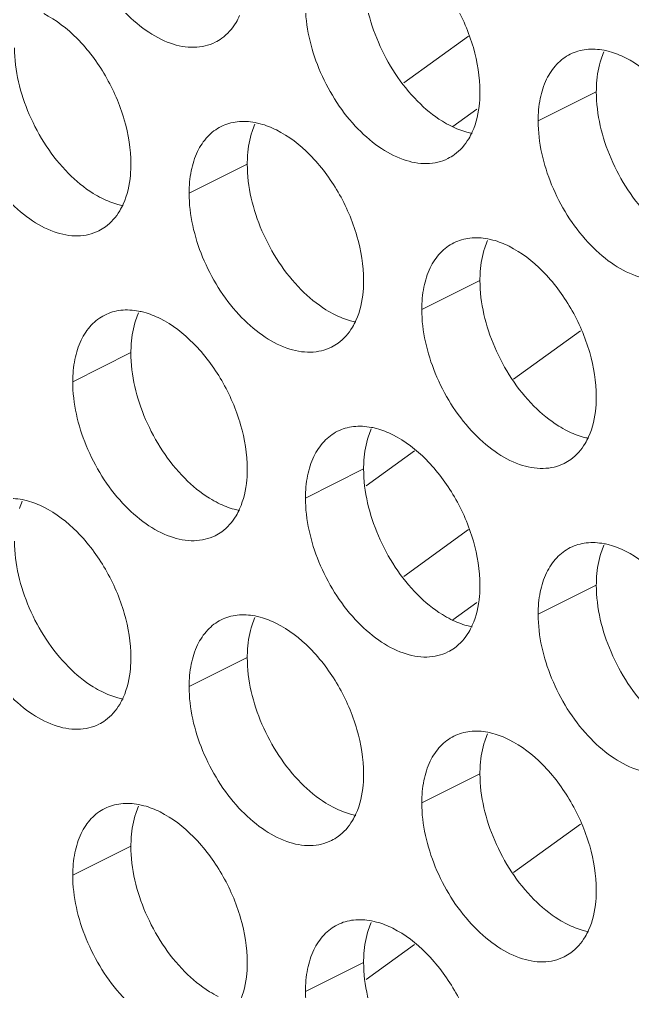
# Model space of a CAD drawing. Header units: millimetres. Extents: x 0 to 2524, y 0 to 1785.
# Drawn here: x 1839.71 to 1845.67, y 838.28 to 847.74 of the extents above; entities that cross this region are included whole.
import ezdxf

# ---------------------------------------------------------------- set-up
doc = ezdxf.new("R2010")
doc.units = ezdxf.units.MM
doc.header["$LTSCALE"] = 0.1
doc.layers.add('标注', color=251, linetype='Continuous', lineweight=9)

msp = doc.modelspace()

# ---------------------------------------------------------------- linework, layer by layer
at = {"layer": '标注'}
for p, q in [((1844.0736, 847.5739), (1843.4446, 847.118)), ((1845.3176, 847.0319), (1844.7519, 846.7491)), ((1844.1564, 846.8634), (1843.9235, 846.6946)), ((1841.9235, 846.329), (1841.3578, 846.0461)), ((1844.1862, 845.1976), (1843.6205, 844.9148)), ((1845.1625, 844.7073), (1844.5124, 844.2361)), ((1840.7921, 844.4947), (1840.2264, 844.2118)), ((1843.5493, 843.5381), (1843.0797, 843.1977)), ((1843.0548, 843.3633), (1842.4891, 843.0804)), ((1844.0736, 842.7739), (1843.4446, 842.318)), ((1845.3176, 842.2319), (1844.7519, 841.9491)), ((1844.1564, 842.0634), (1843.9235, 841.8946)), ((1841.9235, 841.529), (1841.3578, 841.2461)), ((1844.1862, 840.3976), (1843.6205, 840.1148)), ((1845.1625, 839.9073), (1844.5124, 839.4361)), ((1840.7921, 839.6947), (1840.2264, 839.4118)), ((1843.5493, 838.7381), (1843.0797, 838.3977)), ((1843.0548, 838.5633), (1842.4891, 838.2804))]:
    msp.add_line(p, q, dxfattribs=at)
for centre, radius, start, end in [((1841.4091, 847.9198), 0.4532, 296.52559, 305.90341), ((1846.0621, 847.1208), 0.734, 155.87957, 161.78032), ((1842.668, 846.4179), 0.734, 155.87957, 161.78032), ((1843.6719, 846.7885), 0.4532, 296.52559, 305.90341), ((1840.2778, 846.0855), 0.4532, 296.52559, 305.90341), ((1844.9307, 845.2865), 0.734, 155.87957, 161.78032), ((1841.5366, 844.5836), 0.734, 155.87957, 161.78032), ((1842.5405, 844.9542), 0.4532, 296.52559, 305.90341), ((1843.7993, 843.4522), 0.734, 155.87957, 161.78032), ((1844.8032, 843.8228), 0.4532, 296.52559, 305.90341), ((1840.4052, 842.7493), 0.734, 155.87957, 161.78032), ((1841.4091, 843.1198), 0.4532, 296.52559, 305.90341), ((1846.0621, 842.3208), 0.734, 155.87957, 161.78032), ((1842.668, 841.6179), 0.734, 155.87957, 161.78032), ((1843.6719, 841.9885), 0.4532, 296.52559, 305.90341), ((1840.2778, 841.2855), 0.4532, 296.52559, 305.90341), ((1844.9307, 840.4865), 0.734, 155.87957, 161.78032), ((1841.5366, 839.7836), 0.734, 155.87957, 161.78032), ((1842.5405, 840.1542), 0.4532, 296.52559, 305.90341), ((1843.7993, 838.6522), 0.734, 155.87957, 161.78032), ((1844.8032, 839.0228), 0.4532, 296.52559, 305.90341)]:
    msp.add_arc(centre, radius, start, end, dxfattribs=at)
for points, knots in [([(1841.6115, 847.5143), (1841.5489, 847.4831), (1841.399, 847.4491), (1841.1612, 847.4969), (1840.9228, 847.6275), (1840.615, 847.9051), (1840.329, 848.3678), (1840.2264, 848.8002), (1840.2264, 849.0118)], [0, 0, 0, 0, 0.090718, 0.191742, 0.308104, 0.439279, 0.725532, 1, 1, 1, 1]), ([(1843.3377, 848.4954), (1843.4583, 848.4351), (1843.6888, 848.2547), (1843.955, 847.8967), (1844.1362, 847.4779), (1844.1862, 847.1769), (1844.1862, 847.0319)], [0, 0, 0, 0, 0.229676, 0.488215, 0.753207, 1, 1, 1, 1]), ([(1843.5786, 846.9413), (1843.4171, 847.104), (1843.1661, 847.4912), (1843.0548, 847.9418), (1843.0548, 848.1633)], [0, 0, 0, 0, 0.508684, 1, 1, 1, 1]), ([(1843.8743, 846.3829), (1843.8117, 846.3517), (1843.6618, 846.3177), (1843.424, 846.3655), (1843.1855, 846.4961), (1842.8778, 846.7737), (1842.5917, 847.2364), (1842.4891, 847.6688), (1842.4891, 847.8804)], [0, 0, 0, 0, 0.090718, 0.191742, 0.308104, 0.439279, 0.725532, 1, 1, 1, 1]), ([(1839.9436, 847.7925), (1840.0642, 847.7321), (1840.2947, 847.5518), (1840.5609, 847.1937), (1840.7421, 846.775), (1840.7921, 846.4739), (1840.7921, 846.329)], [0, 0, 0, 0, 0.229676, 0.488215, 0.753207, 1, 1, 1, 1]), ([(1841.8488, 847.7744), (1841.8385, 847.7515), (1841.7953, 847.6675), (1841.7312, 847.5934), (1841.6749, 847.5527)], [0, 0, 0, 0, 0.265525, 1, 1, 1, 1]), ([(1840.1845, 846.2383), (1840.023, 846.4011), (1839.772, 846.7883), (1839.6607, 847.2388), (1839.6607, 847.4603)], [0, 0, 0, 0, 0.508684, 1, 1, 1, 1]), ([(1845.0638, 847.3981), (1845.1121, 847.4222), (1845.2222, 847.4539), (1845.3358, 847.4471), (1845.3927, 847.4362)], [0, 0, 0, 0, 0.482538, 1, 1, 1, 1]), ([(1844.7519, 846.7491), (1844.7519, 846.8219), (1844.7639, 846.9609), (1844.8229, 847.151), (1844.9223, 847.3032), (1845.0149, 847.3737), (1845.0638, 847.3981)], [0, 0, 0, 0, 0.289235, 0.54966, 0.782932, 1, 1, 1, 1]), ([(1845.3176, 847.0319), (1845.3176, 847.0603), (1845.3213, 847.1678), (1845.3401, 847.2752), (1845.3649, 847.3503)], [0, 0, 0, 0, 0.264225, 1, 1, 1, 1]), ([(1845.3927, 847.4362), (1845.4099, 847.4329), (1845.4815, 847.4163), (1845.5504, 847.389), (1845.6004, 847.364)], [0, 0, 0, 0, 0.238696, 1, 1, 1, 1]), ([(1845.6004, 847.364), (1845.7211, 847.3037), (1845.9516, 847.1234), (1846.2178, 846.7653), (1846.3989, 846.3466), (1846.4489, 846.0455), (1846.4489, 845.9005)], [0, 0, 0, 0, 0.229676, 0.488215, 0.753207, 1, 1, 1, 1]), ([(1840.4802, 845.68), (1840.4176, 845.6488), (1840.2676, 845.6148), (1840.0299, 845.6626), (1839.7914, 845.7932), (1839.4837, 846.0707), (1839.1976, 846.5334), (1839.095, 846.9659), (1839.095, 847.1775)], [0, 0, 0, 0, 0.090718, 0.191742, 0.308104, 0.439279, 0.725532, 1, 1, 1, 1]), ([(1844.1862, 847.0319), (1844.1862, 846.9963), (1844.1805, 846.864), (1844.1513, 846.7314), (1844.1116, 846.643)], [0, 0, 0, 0, 0.268874, 1, 1, 1, 1]), ([(1845.8414, 845.8099), (1845.6798, 845.9727), (1845.4288, 846.3598), (1845.3176, 846.8104), (1845.3176, 847.0319)], [0, 0, 0, 0, 0.508684, 1, 1, 1, 1]), ([(1843.9033, 846.6998), (1843.8749, 846.714), (1843.757, 846.7805), (1843.6515, 846.8678), (1843.5786, 846.9413)], [0, 0, 0, 0, 0.235002, 1, 1, 1, 1]), ([(1841.3578, 846.0461), (1841.3578, 846.119), (1841.3698, 846.2579), (1841.4288, 846.4481), (1841.5282, 846.6003), (1841.6207, 846.6707), (1841.6697, 846.6951)], [0, 0, 0, 0, 0.289235, 0.54966, 0.782932, 1, 1, 1, 1]), ([(1841.6697, 846.6951), (1841.718, 846.7192), (1841.8281, 846.751), (1841.9417, 846.7442), (1841.9986, 846.7333)], [0, 0, 0, 0, 0.482538, 1, 1, 1, 1]), ([(1841.9986, 846.7333), (1842.0158, 846.73), (1842.0874, 846.7134), (1842.1563, 846.6861), (1842.2063, 846.6611)], [0, 0, 0, 0, 0.238696, 1, 1, 1, 1]), ([(1844.111, 846.6276), (1844.0938, 846.6309), (1844.0223, 846.6475), (1843.9533, 846.6748), (1843.9033, 846.6998)], [0, 0, 0, 0, 0.238696, 1, 1, 1, 1]), ([(1846.137, 845.2516), (1846.0744, 845.2203), (1845.9245, 845.1864), (1845.6867, 845.2341), (1845.4483, 845.3648), (1845.1405, 845.6423), (1844.8545, 846.105), (1844.7519, 846.5374), (1844.7519, 846.7491)], [0, 0, 0, 0, 0.090718, 0.191742, 0.308104, 0.439279, 0.725532, 1, 1, 1, 1]), ([(1841.9235, 846.329), (1841.9235, 846.3574), (1841.9271, 846.4648), (1841.946, 846.5723), (1841.9708, 846.6474)], [0, 0, 0, 0, 0.264225, 1, 1, 1, 1]), ([(1842.2063, 846.6611), (1842.3269, 846.6008), (1842.5575, 846.4204), (1842.8237, 846.0624), (1843.0048, 845.6436), (1843.0548, 845.3425), (1843.0548, 845.1976)], [0, 0, 0, 0, 0.229676, 0.488215, 0.753207, 1, 1, 1, 1]), ([(1844.1116, 846.643), (1844.1013, 846.6202), (1844.058, 846.5362), (1843.9939, 846.462), (1843.9377, 846.4213)], [0, 0, 0, 0, 0.265525, 1, 1, 1, 1]), ([(1840.7921, 846.329), (1840.7921, 846.2934), (1840.7864, 846.1611), (1840.7572, 846.0285), (1840.7175, 845.9401)], [0, 0, 0, 0, 0.268874, 1, 1, 1, 1]), ([(1842.4473, 845.1069), (1842.2857, 845.2697), (1842.0347, 845.6569), (1841.9235, 846.1075), (1841.9235, 846.329)], [0, 0, 0, 0, 0.508684, 1, 1, 1, 1]), ([(1840.5092, 845.9969), (1840.4808, 846.0111), (1840.3629, 846.0776), (1840.2574, 846.1649), (1840.1845, 846.2383)], [0, 0, 0, 0, 0.235002, 1, 1, 1, 1]), ([(1842.7429, 844.5486), (1842.6803, 844.5174), (1842.5304, 844.4834), (1842.2926, 844.5312), (1842.0542, 844.6618), (1841.7464, 844.9394), (1841.4604, 845.4021), (1841.3578, 845.8345), (1841.3578, 846.0461)], [0, 0, 0, 0, 0.090718, 0.191742, 0.308104, 0.439279, 0.725532, 1, 1, 1, 1]), ([(1840.7169, 845.9247), (1840.6997, 845.928), (1840.6281, 845.9446), (1840.5592, 845.9719), (1840.5092, 845.9969)], [0, 0, 0, 0, 0.238696, 1, 1, 1, 1]), ([(1840.7175, 845.9401), (1840.7072, 845.9172), (1840.6639, 845.8332), (1840.5998, 845.7591), (1840.5436, 845.7184)], [0, 0, 0, 0, 0.265525, 1, 1, 1, 1]), ([(1843.6205, 844.9148), (1843.6205, 844.9876), (1843.6325, 845.1265), (1843.6915, 845.3167), (1843.7909, 845.4689), (1843.8835, 845.5393), (1843.9324, 845.5637)], [0, 0, 0, 0, 0.289235, 0.54966, 0.782932, 1, 1, 1, 1]), ([(1843.9324, 845.5637), (1843.9807, 845.5878), (1844.0908, 845.6196), (1844.2045, 845.6128), (1844.2613, 845.6019)], [0, 0, 0, 0, 0.482538, 1, 1, 1, 1]), ([(1844.2613, 845.6019), (1844.2786, 845.5986), (1844.3501, 845.582), (1844.419, 845.5547), (1844.469, 845.5297)], [0, 0, 0, 0, 0.238696, 1, 1, 1, 1]), ([(1844.1862, 845.1976), (1844.1862, 845.226), (1844.1899, 845.3335), (1844.2087, 845.4409), (1844.2335, 845.516)], [0, 0, 0, 0, 0.264225, 1, 1, 1, 1]), ([(1844.469, 845.5297), (1844.5897, 845.4694), (1844.8202, 845.2891), (1845.0864, 844.931), (1845.2675, 844.5123), (1845.3176, 844.2112), (1845.3176, 844.0662)], [0, 0, 0, 0, 0.229676, 0.488215, 0.753207, 1, 1, 1, 1]), ([(1843.0548, 845.1976), (1843.0548, 845.162), (1843.0491, 845.0297), (1843.0199, 844.8971), (1842.9802, 844.8087)], [0, 0, 0, 0, 0.268874, 1, 1, 1, 1]), ([(1844.71, 843.9756), (1844.5484, 844.1383), (1844.2974, 844.5255), (1844.1862, 844.9761), (1844.1862, 845.1976)], [0, 0, 0, 0, 0.508684, 1, 1, 1, 1]), ([(1842.772, 844.8655), (1842.7436, 844.8797), (1842.6256, 844.9462), (1842.5201, 845.0335), (1842.4473, 845.1069)], [0, 0, 0, 0, 0.235002, 1, 1, 1, 1]), ([(1840.5383, 844.8608), (1840.5866, 844.8849), (1840.6967, 844.9167), (1840.8104, 844.9098), (1840.8672, 844.899)], [0, 0, 0, 0, 0.482538, 1, 1, 1, 1]), ([(1840.8672, 844.899), (1840.8844, 844.8957), (1840.956, 844.8791), (1841.0249, 844.8518), (1841.0749, 844.8268)], [0, 0, 0, 0, 0.238696, 1, 1, 1, 1]), ([(1845.0057, 843.4172), (1844.9431, 843.386), (1844.7931, 843.352), (1844.5553, 843.3998), (1844.3169, 843.5304), (1844.0091, 843.808), (1843.7231, 844.2707), (1843.6205, 844.7031), (1843.6205, 844.9148)], [0, 0, 0, 0, 0.090718, 0.191742, 0.308104, 0.439279, 0.725532, 1, 1, 1, 1]), ([(1840.2264, 844.2118), (1840.2264, 844.2847), (1840.2384, 844.4236), (1840.2974, 844.6138), (1840.3968, 844.766), (1840.4894, 844.8364), (1840.5383, 844.8608)], [0, 0, 0, 0, 0.289235, 0.54966, 0.782932, 1, 1, 1, 1]), ([(1840.7921, 844.4947), (1840.7921, 844.5231), (1840.7958, 844.6305), (1840.8146, 844.7379), (1840.8394, 844.8131)], [0, 0, 0, 0, 0.264225, 1, 1, 1, 1]), ([(1841.0749, 844.8268), (1841.1956, 844.7665), (1841.4261, 844.5861), (1841.6923, 844.228), (1841.8734, 843.8093), (1841.9235, 843.5082), (1841.9235, 843.3633)], [0, 0, 0, 0, 0.229676, 0.488215, 0.753207, 1, 1, 1, 1]), ([(1842.9797, 844.7933), (1842.9625, 844.7966), (1842.8909, 844.8132), (1842.822, 844.8405), (1842.772, 844.8655)], [0, 0, 0, 0, 0.238696, 1, 1, 1, 1]), ([(1842.9802, 844.8087), (1842.9699, 844.7858), (1842.9266, 844.7019), (1842.8625, 844.6277), (1842.8063, 844.587)], [0, 0, 0, 0, 0.265525, 1, 1, 1, 1]), ([(1841.3159, 843.2726), (1841.1543, 843.4354), (1840.9033, 843.8226), (1840.7921, 844.2731), (1840.7921, 844.4947)], [0, 0, 0, 0, 0.508684, 1, 1, 1, 1]), ([(1841.6115, 842.7143), (1841.5489, 842.6831), (1841.399, 842.6491), (1841.1612, 842.6969), (1840.9228, 842.8275), (1840.615, 843.1051), (1840.329, 843.5678), (1840.2264, 844.0002), (1840.2264, 844.2118)], [0, 0, 0, 0, 0.090718, 0.191742, 0.308104, 0.439279, 0.725532, 1, 1, 1, 1]), ([(1845.3176, 844.0662), (1845.3176, 844.0306), (1845.3119, 843.8984), (1845.2826, 843.7657), (1845.2429, 843.6774)], [0, 0, 0, 0, 0.268874, 1, 1, 1, 1]), ([(1845.0347, 843.7341), (1845.0063, 843.7483), (1844.8884, 843.8148), (1844.7829, 843.9022), (1844.71, 843.9756)], [0, 0, 0, 0, 0.235002, 1, 1, 1, 1]), ([(1842.801, 843.7294), (1842.8494, 843.7535), (1842.9594, 843.7853), (1843.0731, 843.7785), (1843.13, 843.7676)], [0, 0, 0, 0, 0.482538, 1, 1, 1, 1]), ([(1843.13, 843.7676), (1843.1472, 843.7643), (1843.2188, 843.7477), (1843.2877, 843.7204), (1843.3377, 843.6954)], [0, 0, 0, 0, 0.238696, 1, 1, 1, 1]), ([(1842.4891, 843.0804), (1842.4891, 843.1533), (1842.5011, 843.2922), (1842.5602, 843.4824), (1842.6595, 843.6346), (1842.7521, 843.705), (1842.801, 843.7294)], [0, 0, 0, 0, 0.289235, 0.54966, 0.782932, 1, 1, 1, 1]), ([(1843.0548, 843.3633), (1843.0548, 843.3917), (1843.0585, 843.4992), (1843.0773, 843.6066), (1843.1022, 843.6817)], [0, 0, 0, 0, 0.264225, 1, 1, 1, 1]), ([(1843.3377, 843.6954), (1843.4583, 843.6351), (1843.6888, 843.4547), (1843.955, 843.0967), (1844.1362, 842.6779), (1844.1862, 842.3769), (1844.1862, 842.2319)], [0, 0, 0, 0, 0.229676, 0.488215, 0.753207, 1, 1, 1, 1]), ([(1845.2424, 843.6619), (1845.2252, 843.6652), (1845.1536, 843.6818), (1845.0847, 843.7091), (1845.0347, 843.7341)], [0, 0, 0, 0, 0.238696, 1, 1, 1, 1]), ([(1845.2429, 843.6774), (1845.2327, 843.6545), (1845.1894, 843.5705), (1845.1253, 843.4964), (1845.069, 843.4557)], [0, 0, 0, 0, 0.265525, 1, 1, 1, 1]), ([(1841.9235, 843.3633), (1841.9235, 843.3277), (1841.9178, 843.1954), (1841.8885, 843.0628), (1841.8488, 842.9744)], [0, 0, 0, 0, 0.268874, 1, 1, 1, 1]), ([(1843.5786, 842.1413), (1843.4171, 842.304), (1843.1661, 842.6912), (1843.0548, 843.1418), (1843.0548, 843.3633)], [0, 0, 0, 0, 0.508684, 1, 1, 1, 1]), ([(1841.6406, 843.0312), (1841.6122, 843.0454), (1841.4943, 843.1119), (1841.3888, 843.1992), (1841.3159, 843.2726)], [0, 0, 0, 0, 0.235002, 1, 1, 1, 1]), ([(1839.4069, 843.0265), (1839.4552, 843.0506), (1839.5653, 843.0823), (1839.679, 843.0755), (1839.7359, 843.0647)], [0, 0, 0, 0, 0.482538, 1, 1, 1, 1]), ([(1839.7359, 843.0647), (1839.7531, 843.0614), (1839.8246, 843.0447), (1839.8936, 843.0175), (1839.9436, 842.9925)], [0, 0, 0, 0, 0.238696, 1, 1, 1, 1]), ([(1841.8483, 842.959), (1841.8311, 842.9623), (1841.7595, 842.9789), (1841.6906, 843.0062), (1841.6406, 843.0312)], [0, 0, 0, 0, 0.238696, 1, 1, 1, 1]), ([(1843.8743, 841.5829), (1843.8117, 841.5517), (1843.6618, 841.5177), (1843.424, 841.5655), (1843.1855, 841.6961), (1842.8778, 841.9737), (1842.5917, 842.4364), (1842.4891, 842.8688), (1842.4891, 843.0804)], [0, 0, 0, 0, 0.090718, 0.191742, 0.308104, 0.439279, 0.725532, 1, 1, 1, 1]), ([(1839.9436, 842.9925), (1840.0642, 842.9321), (1840.2947, 842.7518), (1840.5609, 842.3937), (1840.7421, 841.975), (1840.7921, 841.6739), (1840.7921, 841.529)], [0, 0, 0, 0, 0.229676, 0.488215, 0.753207, 1, 1, 1, 1]), ([(1841.8488, 842.9744), (1841.8385, 842.9515), (1841.7953, 842.8675), (1841.7312, 842.7934), (1841.6749, 842.7527)], [0, 0, 0, 0, 0.265525, 1, 1, 1, 1]), ([(1840.1845, 841.4383), (1840.023, 841.6011), (1839.772, 841.9883), (1839.6607, 842.4388), (1839.6607, 842.6603)], [0, 0, 0, 0, 0.508684, 1, 1, 1, 1]), ([(1845.0638, 842.5981), (1845.1121, 842.6222), (1845.2222, 842.6539), (1845.3358, 842.6471), (1845.3927, 842.6362)], [0, 0, 0, 0, 0.482538, 1, 1, 1, 1]), ([(1845.3927, 842.6362), (1845.4099, 842.6329), (1845.4815, 842.6163), (1845.5504, 842.589), (1845.6004, 842.564)], [0, 0, 0, 0, 0.238696, 1, 1, 1, 1]), ([(1844.7519, 841.9491), (1844.7519, 842.0219), (1844.7639, 842.1609), (1844.8229, 842.351), (1844.9223, 842.5032), (1845.0149, 842.5737), (1845.0638, 842.5981)], [0, 0, 0, 0, 0.289235, 0.54966, 0.782932, 1, 1, 1, 1]), ([(1845.3176, 842.2319), (1845.3176, 842.2603), (1845.3213, 842.3678), (1845.3401, 842.4752), (1845.3649, 842.5503)], [0, 0, 0, 0, 0.264225, 1, 1, 1, 1]), ([(1845.6004, 842.564), (1845.7211, 842.5037), (1845.9516, 842.3234), (1846.2178, 841.9653), (1846.3989, 841.5466), (1846.4489, 841.2455), (1846.4489, 841.1005)], [0, 0, 0, 0, 0.229676, 0.488215, 0.753207, 1, 1, 1, 1]), ([(1840.4802, 840.88), (1840.4176, 840.8488), (1840.2676, 840.8148), (1840.0299, 840.8626), (1839.7914, 840.9932), (1839.4837, 841.2707), (1839.1976, 841.7334), (1839.095, 842.1659), (1839.095, 842.3775)], [0, 0, 0, 0, 0.090718, 0.191742, 0.308104, 0.439279, 0.725532, 1, 1, 1, 1]), ([(1844.1862, 842.2319), (1844.1862, 842.1963), (1844.1805, 842.064), (1844.1513, 841.9314), (1844.1116, 841.843)], [0, 0, 0, 0, 0.268874, 1, 1, 1, 1]), ([(1845.8414, 841.0099), (1845.6798, 841.1727), (1845.4288, 841.5598), (1845.3176, 842.0104), (1845.3176, 842.2319)], [0, 0, 0, 0, 0.508684, 1, 1, 1, 1]), ([(1843.9033, 841.8998), (1843.8749, 841.914), (1843.757, 841.9805), (1843.6515, 842.0678), (1843.5786, 842.1413)], [0, 0, 0, 0, 0.235002, 1, 1, 1, 1]), ([(1841.3578, 841.2461), (1841.3578, 841.319), (1841.3698, 841.4579), (1841.4288, 841.6481), (1841.5282, 841.8003), (1841.6207, 841.8707), (1841.6697, 841.8951)], [0, 0, 0, 0, 0.289235, 0.54966, 0.782932, 1, 1, 1, 1]), ([(1841.6697, 841.8951), (1841.718, 841.9192), (1841.8281, 841.951), (1841.9417, 841.9442), (1841.9986, 841.9333)], [0, 0, 0, 0, 0.482538, 1, 1, 1, 1]), ([(1841.9986, 841.9333), (1842.0158, 841.93), (1842.0874, 841.9134), (1842.1563, 841.8861), (1842.2063, 841.8611)], [0, 0, 0, 0, 0.238696, 1, 1, 1, 1]), ([(1842.2063, 841.8611), (1842.3269, 841.8008), (1842.5575, 841.6204), (1842.8237, 841.2624), (1843.0048, 840.8436), (1843.0548, 840.5425), (1843.0548, 840.3976)], [0, 0, 0, 0, 0.229676, 0.488215, 0.753207, 1, 1, 1, 1]), ([(1844.111, 841.8276), (1844.0938, 841.8309), (1844.0223, 841.8475), (1843.9533, 841.8748), (1843.9033, 841.8998)], [0, 0, 0, 0, 0.238696, 1, 1, 1, 1]), ([(1846.137, 840.4516), (1846.0744, 840.4203), (1845.9245, 840.3864), (1845.6867, 840.4341), (1845.4483, 840.5648), (1845.1405, 840.8423), (1844.8545, 841.305), (1844.7519, 841.7374), (1844.7519, 841.9491)], [0, 0, 0, 0, 0.090718, 0.191742, 0.308104, 0.439279, 0.725532, 1, 1, 1, 1]), ([(1841.9235, 841.529), (1841.9235, 841.5574), (1841.9271, 841.6648), (1841.946, 841.7723), (1841.9708, 841.8474)], [0, 0, 0, 0, 0.264225, 1, 1, 1, 1]), ([(1844.1116, 841.843), (1844.1013, 841.8202), (1844.058, 841.7362), (1843.9939, 841.662), (1843.9377, 841.6213)], [0, 0, 0, 0, 0.265525, 1, 1, 1, 1]), ([(1840.7921, 841.529), (1840.7921, 841.4934), (1840.7864, 841.3611), (1840.7572, 841.2285), (1840.7175, 841.1401)], [0, 0, 0, 0, 0.268874, 1, 1, 1, 1]), ([(1842.4473, 840.3069), (1842.2857, 840.4697), (1842.0347, 840.8569), (1841.9235, 841.3075), (1841.9235, 841.529)], [0, 0, 0, 0, 0.508684, 1, 1, 1, 1]), ([(1840.5092, 841.1969), (1840.4808, 841.2111), (1840.3629, 841.2776), (1840.2574, 841.3649), (1840.1845, 841.4383)], [0, 0, 0, 0, 0.235002, 1, 1, 1, 1]), ([(1840.7169, 841.1247), (1840.6997, 841.128), (1840.6281, 841.1446), (1840.5592, 841.1719), (1840.5092, 841.1969)], [0, 0, 0, 0, 0.238696, 1, 1, 1, 1]), ([(1842.7429, 839.7486), (1842.6803, 839.7174), (1842.5304, 839.6834), (1842.2926, 839.7312), (1842.0542, 839.8618), (1841.7464, 840.1394), (1841.4604, 840.6021), (1841.3578, 841.0345), (1841.3578, 841.2461)], [0, 0, 0, 0, 0.090718, 0.191742, 0.308104, 0.439279, 0.725532, 1, 1, 1, 1]), ([(1840.7175, 841.1401), (1840.7072, 841.1172), (1840.6639, 841.0332), (1840.5998, 840.9591), (1840.5436, 840.9184)], [0, 0, 0, 0, 0.265525, 1, 1, 1, 1]), ([(1843.6205, 840.1148), (1843.6205, 840.1876), (1843.6325, 840.3265), (1843.6915, 840.5167), (1843.7909, 840.6689), (1843.8835, 840.7393), (1843.9324, 840.7637)], [0, 0, 0, 0, 0.289235, 0.54966, 0.782932, 1, 1, 1, 1]), ([(1843.9324, 840.7637), (1843.9807, 840.7878), (1844.0908, 840.8196), (1844.2045, 840.8128), (1844.2613, 840.8019)], [0, 0, 0, 0, 0.482538, 1, 1, 1, 1]), ([(1844.2613, 840.8019), (1844.2786, 840.7986), (1844.3501, 840.782), (1844.419, 840.7547), (1844.469, 840.7297)], [0, 0, 0, 0, 0.238696, 1, 1, 1, 1]), ([(1844.469, 840.7297), (1844.5897, 840.6694), (1844.8202, 840.4891), (1845.0864, 840.131), (1845.2675, 839.7123), (1845.3176, 839.4112), (1845.3176, 839.2662)], [0, 0, 0, 0, 0.229676, 0.488215, 0.753207, 1, 1, 1, 1]), ([(1844.1862, 840.3976), (1844.1862, 840.426), (1844.1899, 840.5335), (1844.2087, 840.6409), (1844.2335, 840.716)], [0, 0, 0, 0, 0.264225, 1, 1, 1, 1]), ([(1843.0548, 840.3976), (1843.0548, 840.362), (1843.0491, 840.2297), (1843.0199, 840.0971), (1842.9802, 840.0087)], [0, 0, 0, 0, 0.268874, 1, 1, 1, 1]), ([(1844.71, 839.1756), (1844.5484, 839.3383), (1844.2974, 839.7255), (1844.1862, 840.1761), (1844.1862, 840.3976)], [0, 0, 0, 0, 0.508684, 1, 1, 1, 1]), ([(1842.772, 840.0655), (1842.7436, 840.0797), (1842.6256, 840.1462), (1842.5201, 840.2335), (1842.4473, 840.3069)], [0, 0, 0, 0, 0.235002, 1, 1, 1, 1]), ([(1840.5383, 840.0608), (1840.5866, 840.0849), (1840.6967, 840.1167), (1840.8104, 840.1098), (1840.8672, 840.099)], [0, 0, 0, 0, 0.482538, 1, 1, 1, 1]), ([(1840.8672, 840.099), (1840.8844, 840.0957), (1840.956, 840.0791), (1841.0249, 840.0518), (1841.0749, 840.0268)], [0, 0, 0, 0, 0.238696, 1, 1, 1, 1]), ([(1842.9797, 839.9933), (1842.9625, 839.9966), (1842.8909, 840.0132), (1842.822, 840.0405), (1842.772, 840.0655)], [0, 0, 0, 0, 0.238696, 1, 1, 1, 1]), ([(1845.0057, 838.6172), (1844.9431, 838.586), (1844.7931, 838.552), (1844.5553, 838.5998), (1844.3169, 838.7304), (1844.0091, 839.008), (1843.7231, 839.4707), (1843.6205, 839.9031), (1843.6205, 840.1148)], [0, 0, 0, 0, 0.090718, 0.191742, 0.308104, 0.439279, 0.725532, 1, 1, 1, 1]), ([(1840.2264, 839.4118), (1840.2264, 839.4847), (1840.2384, 839.6236), (1840.2974, 839.8138), (1840.3968, 839.966), (1840.4894, 840.0364), (1840.5383, 840.0608)], [0, 0, 0, 0, 0.289235, 0.54966, 0.782932, 1, 1, 1, 1]), ([(1840.7921, 839.6947), (1840.7921, 839.7231), (1840.7958, 839.8305), (1840.8146, 839.9379), (1840.8394, 840.0131)], [0, 0, 0, 0, 0.264225, 1, 1, 1, 1]), ([(1841.0749, 840.0268), (1841.1956, 839.9665), (1841.4261, 839.7861), (1841.6923, 839.428), (1841.8734, 839.0093), (1841.9235, 838.7082), (1841.9235, 838.5633)], [0, 0, 0, 0, 0.229676, 0.488215, 0.753207, 1, 1, 1, 1]), ([(1842.9802, 840.0087), (1842.9699, 839.9858), (1842.9266, 839.9019), (1842.8625, 839.8277), (1842.8063, 839.787)], [0, 0, 0, 0, 0.265525, 1, 1, 1, 1]), ([(1841.3159, 838.4726), (1841.1543, 838.6354), (1840.9033, 839.0226), (1840.7921, 839.4731), (1840.7921, 839.6947)], [0, 0, 0, 0, 0.508684, 1, 1, 1, 1]), ([(1841.6115, 837.9143), (1841.5489, 837.8831), (1841.399, 837.8491), (1841.1612, 837.8969), (1840.9228, 838.0275), (1840.615, 838.3051), (1840.329, 838.7678), (1840.2264, 839.2002), (1840.2264, 839.4118)], [0, 0, 0, 0, 0.090718, 0.191742, 0.308104, 0.439279, 0.725532, 1, 1, 1, 1]), ([(1845.3176, 839.2662), (1845.3176, 839.2306), (1845.3119, 839.0984), (1845.2826, 838.9657), (1845.2429, 838.8774)], [0, 0, 0, 0, 0.268874, 1, 1, 1, 1]), ([(1845.0347, 838.9341), (1845.0063, 838.9483), (1844.8884, 839.0148), (1844.7829, 839.1022), (1844.71, 839.1756)], [0, 0, 0, 0, 0.235002, 1, 1, 1, 1]), ([(1842.4891, 838.2804), (1842.4891, 838.3533), (1842.5011, 838.4922), (1842.5602, 838.6824), (1842.6595, 838.8346), (1842.7521, 838.905), (1842.801, 838.9294)], [0, 0, 0, 0, 0.289235, 0.54966, 0.782932, 1, 1, 1, 1]), ([(1842.801, 838.9294), (1842.8494, 838.9535), (1842.9594, 838.9853), (1843.0731, 838.9785), (1843.13, 838.9676)], [0, 0, 0, 0, 0.482538, 1, 1, 1, 1]), ([(1843.13, 838.9676), (1843.1472, 838.9643), (1843.2188, 838.9477), (1843.2877, 838.9204), (1843.3377, 838.8954)], [0, 0, 0, 0, 0.238696, 1, 1, 1, 1]), ([(1845.2424, 838.8619), (1845.2252, 838.8652), (1845.1536, 838.8818), (1845.0847, 838.9091), (1845.0347, 838.9341)], [0, 0, 0, 0, 0.238696, 1, 1, 1, 1]), ([(1843.0548, 838.5633), (1843.0548, 838.5917), (1843.0585, 838.6992), (1843.0773, 838.8066), (1843.1022, 838.8817)], [0, 0, 0, 0, 0.264225, 1, 1, 1, 1]), ([(1843.3377, 838.8954), (1843.4583, 838.8351), (1843.6888, 838.6547), (1843.955, 838.2967), (1844.1362, 837.8779), (1844.1862, 837.5769), (1844.1862, 837.4319)], [0, 0, 0, 0, 0.229676, 0.488215, 0.753207, 1, 1, 1, 1]), ([(1845.2429, 838.8774), (1845.2327, 838.8545), (1845.1894, 838.7705), (1845.1253, 838.6964), (1845.069, 838.6557)], [0, 0, 0, 0, 0.265525, 1, 1, 1, 1]), ([(1841.9235, 838.5633), (1841.9235, 838.5277), (1841.9178, 838.3954), (1841.8885, 838.2628), (1841.8488, 838.1744)], [0, 0, 0, 0, 0.268874, 1, 1, 1, 1]), ([(1843.5786, 837.3413), (1843.4171, 837.504), (1843.1661, 837.8912), (1843.0548, 838.3418), (1843.0548, 838.5633)], [0, 0, 0, 0, 0.508684, 1, 1, 1, 1]), ([(1841.6406, 838.2312), (1841.6122, 838.2454), (1841.4943, 838.3119), (1841.3888, 838.3992), (1841.3159, 838.4726)], [0, 0, 0, 0, 0.235002, 1, 1, 1, 1]), ([(1843.8743, 836.7829), (1843.8117, 836.7517), (1843.6618, 836.7177), (1843.424, 836.7655), (1843.1855, 836.8961), (1842.8778, 837.1737), (1842.5917, 837.6364), (1842.4891, 838.0688), (1842.4891, 838.2804)], [0, 0, 0, 0, 0.090718, 0.191742, 0.308104, 0.439279, 0.725532, 1, 1, 1, 1])]:
    msp.add_open_spline(points, degree=3, knots=knots, dxfattribs=at)

doc.saveas('drawing.dxf')
